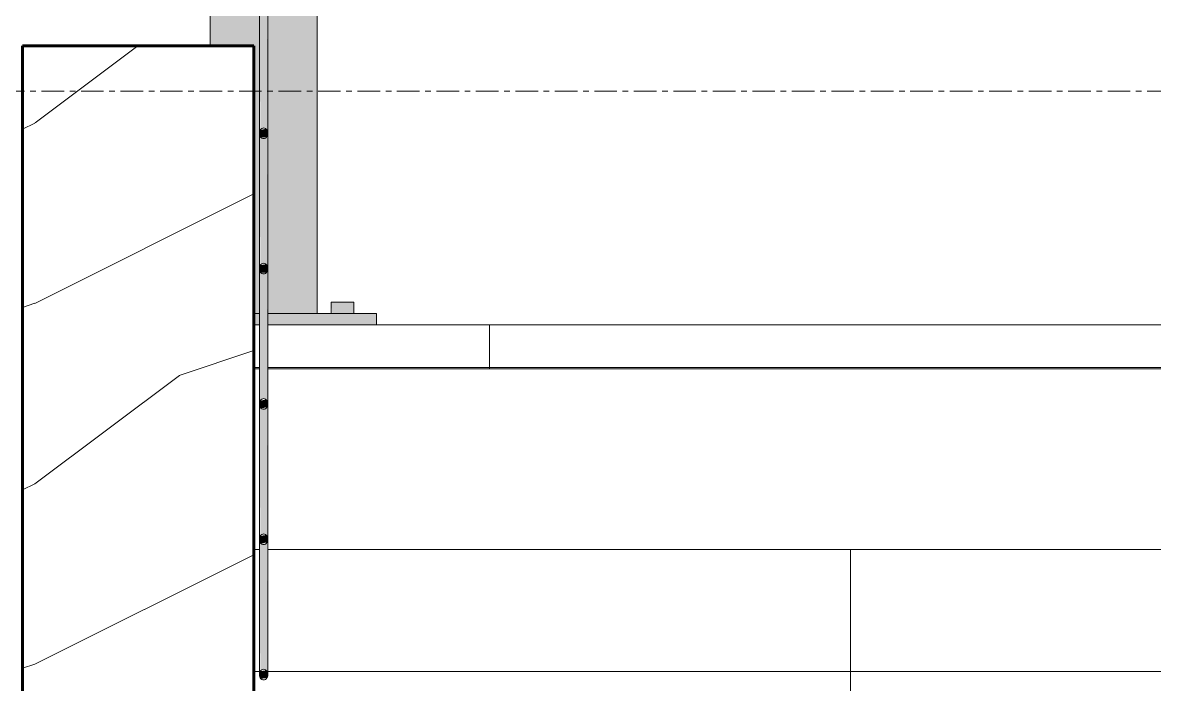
# Model space of a CAD drawing. Header units: inches. Extents: x -3210 to -1935, y -327 to 478.
# Drawn here: x -2430.77 to -2405.7, y 134.1 to 148.77 of the extents above; entities that cross this region are included whole.
import ezdxf

# ---------------------------------------------------------------- set-up
doc = ezdxf.new("R2010")
doc.units = ezdxf.units.IN
doc.header["$MEASUREMENT"] = 0
doc.linetypes.add('Grid Line 1_2_', pattern=[0.875, 0.5, -0.125, 0.125, -0.125])
for name, color, linetype, lineweight in [('A-FLOR-HRAL', 11, 'Continuous', 9), ('A-FLOR-LEVL-1', 51, 'Grid Line 1_2_', 9), ('S-BEAM', 12, 'Continuous', 9), ('S-BEAM-1', 12, 'Continuous', 60), ('S-STRS', 31, 'Continuous', 9)]:
    doc.layers.add(name, color=color, linetype=linetype, lineweight=lineweight)
pattern_1 = [(0, (-2452.434, 89.083), (0, 4), []), (90, (-2452.434, 89.083), (-8, 8), [4, -28]), (90, (-2436.434, 93.083), (-8, 8), [4, -28])]

# ---------------------------------------------------------------- blocks, each defined once
blk = doc.blocks.new('Railing - 2_ x 1_2_ 2-2115950-BUILDING SECTION - NORTH_SOUTH - LOOKING EAST')
at = {"layer": 'A-FLOR-HRAL'}
h = blk.add_hatch(color=256, dxfattribs=at)
h.paths.add_polyline_path([(-2425.649, 142.317), (-2425.528, 142.317), (-2425.528, 172.585), (-2426.622, 172.585), (-2426.622, 148.25), (-2425.649, 148.25), (-2425.649, 143.288)], flags=0)
h.paths.add_polyline_path([(-2424.247, 142.317), (-2424.247, 172.585), (-2425.34, 172.585), (-2425.34, 142.317), (-2424.271, 142.317)], flags=0)
h.paths.add_polyline_path([(-2426.622, 189.783), (-2424.247, 189.783), (-2424.247, 189.847), (-2426.622, 189.847)], flags=0)
blk.add_hatch(color=256, dxfattribs=at).paths.add_polyline_path([(-2423.717, 142.317), (-2423.434, 142.317), (-2423.443, 142.567), (-2423.934, 142.567), (-2423.913, 142.317), (-2423.749, 142.317)], flags=0)
h = blk.add_hatch(color=256, dxfattribs=at)
h.paths.add_polyline_path([(-2425.649, 142.067), (-2425.528, 142.067), (-2425.528, 142.317), (-2425.649, 142.317), (-2425.649, 142.089)], flags=0)
h.paths.add_polyline_path([(-2425.34, 142.067), (-2422.934, 142.067), (-2422.934, 142.317), (-2425.34, 142.317), (-2425.34, 142.089)], flags=0)
for p, q in [((-2426.622, 148.25), (-2426.622, 172.585)), ((-2424.247, 142.317), (-2424.247, 172.585)), ((-2423.934, 142.317), (-2423.934, 142.567)), ((-2423.434, 142.567), (-2423.934, 142.567)), ((-2423.434, 142.567), (-2423.434, 142.317)), ((-2425.526, 142.317), (-2425.649, 142.317)), ((-2422.934, 142.317), (-2425.343, 142.317)), ((-2422.934, 142.067), (-2422.934, 142.317))]:
    blk.add_line(p, q, dxfattribs=at)
blk = doc.blocks.new('Railing - Railing-1347424-BUILDING SECTION - NORTH_SOUTH - LOOKING EAST')
at = {"layer": 'A-FLOR-HRAL'}
h = blk.add_hatch(color=256, dxfattribs=at)
h.paths.add_polyline_path([(-2425.34, 146.315), (-2425.362, 149.24), (-2425.401, 149.222), (-2425.509, 149.244), (-2425.528, 149.263), (-2425.506, 146.39), (-2425.448, 146.431), (-2425.389, 146.418), (-2425.348, 146.359), (-2425.341, 146.324)], flags=0)
h.paths.add_polyline_path([(-2425.441, 149.407), (-2425.411, 149.429), (-2425.461, 149.427), (-2425.455, 149.407), (-2425.445, 149.407)], flags=0)
h = blk.add_hatch(color=256, dxfattribs=at)
h.paths.add_polyline_path([(-2425.34, 143.315), (-2425.362, 146.24), (-2425.401, 146.222), (-2425.509, 146.244), (-2425.528, 146.263), (-2425.506, 143.39), (-2425.448, 143.431), (-2425.391, 143.419), (-2425.348, 143.359), (-2425.342, 143.328)], flags=0)
h.paths.add_polyline_path([(-2425.434, 146.407), (-2425.411, 146.429), (-2425.458, 146.429), (-2425.455, 146.407), (-2425.441, 146.407)], flags=0)
for points in [[(-2425.412, 146.222), (-2425.36, 146.244), (-2425.342, 146.328), (-2425.368, 146.397), (-2425.402, 146.407), (-2425.509, 146.386), (-2425.527, 146.301), (-2425.501, 146.232), (-2425.467, 146.222), (-2425.412, 146.222)], [(-2425.391, 143.222), (-2425.36, 143.244), (-2425.342, 143.328), (-2425.368, 143.397), (-2425.402, 143.407), (-2425.509, 143.386), (-2425.527, 143.301), (-2425.501, 143.232), (-2425.467, 143.222), (-2425.392, 143.222)], [(-2425.452, 140.222), (-2425.36, 140.244), (-2425.34, 140.315), (-2425.368, 140.397), (-2425.399, 140.407), (-2425.509, 140.386), (-2425.528, 140.315), (-2425.501, 140.232), (-2425.47, 140.222), (-2425.455, 140.222)], [(-2425.491, 137.222), (-2425.36, 137.244), (-2425.34, 137.315), (-2425.368, 137.397), (-2425.396, 137.407), (-2425.509, 137.386), (-2425.528, 137.315), (-2425.501, 137.232), (-2425.493, 137.222)], [(-2425.493, 134.222), (-2425.361, 134.241), (-2425.34, 134.315), (-2425.368, 134.397), (-2425.394, 134.407), (-2425.508, 134.388), (-2425.528, 134.315), (-2425.508, 134.241)]]:
    blk.add_hatch(color=256, dxfattribs=at).paths.add_polyline_path(points, flags=0)
h = blk.add_hatch(color=256, dxfattribs=at)
h.paths.add_polyline_path([(-2425.528, 140.315), (-2425.501, 140.397), (-2425.448, 140.431), (-2425.392, 140.42), (-2425.348, 140.359), (-2425.34, 140.366), (-2425.362, 143.24), (-2425.401, 143.222), (-2425.509, 143.244), (-2425.528, 143.263), (-2425.528, 140.341)], flags=0)
h.paths.add_polyline_path([(-2425.42, 143.407), (-2425.41, 143.429), (-2425.458, 143.429), (-2425.455, 143.407), (-2425.424, 143.407)], flags=0)
h = blk.add_hatch(color=256, dxfattribs=at)
h.paths.add_polyline_path([(-2425.34, 137.315), (-2425.362, 140.24), (-2425.399, 140.222), (-2425.509, 140.244), (-2425.528, 140.263), (-2425.506, 137.39), (-2425.452, 137.431), (-2425.393, 137.421), (-2425.349, 137.362), (-2425.342, 137.337)], flags=0)
h.paths.add_polyline_path([(-2425.475, 140.407), (-2425.41, 140.429), (-2425.458, 140.429), (-2425.476, 140.407)], flags=0)
h = blk.add_hatch(color=256, dxfattribs=at)
h.paths.add_polyline_path([(-2425.34, 134.315), (-2425.362, 137.24), (-2425.396, 137.222), (-2425.509, 137.244), (-2425.528, 137.263), (-2425.508, 134.388), (-2425.455, 134.43), (-2425.394, 134.421), (-2425.35, 134.366), (-2425.343, 134.341)], flags=0)
h.paths.add_polyline_path([(-2425.417, 137.407), (-2425.41, 137.429), (-2425.458, 137.429), (-2425.455, 137.407), (-2425.434, 137.407)], flags=0)
for p, q in [((-2425.528, 149.315), (-2425.528, 146.315)), ((-2425.34, 146.315), (-2425.34, 149.315)), ((-2425.528, 146.315), (-2425.528, 143.315)), ((-2425.34, 143.315), (-2425.34, 146.315)), ((-2425.528, 143.315), (-2425.528, 140.315)), ((-2425.34, 140.315), (-2425.34, 143.315)), ((-2425.528, 140.315), (-2425.528, 137.315)), ((-2425.34, 137.315), (-2425.34, 140.315)), ((-2425.528, 137.315), (-2425.528, 134.315)), ((-2425.34, 134.315), (-2425.34, 137.315))]:
    blk.add_line(p, q, dxfattribs=at)
at = {"layer": 'A-FLOR-HRAL', "flags": 128}
for points in [[(-2425.34, 146.315), (-2425.343, 146.341), (-2425.35, 146.366), (-2425.361, 146.388), (-2425.376, 146.407), (-2425.394, 146.421), (-2425.413, 146.43), (-2425.434, 146.433), (-2425.455, 146.43), (-2425.475, 146.421), (-2425.493, 146.407), (-2425.508, 146.388), (-2425.519, 146.366), (-2425.526, 146.341), (-2425.528, 146.315)], [(-2425.528, 146.315), (-2425.526, 146.288), (-2425.519, 146.263), (-2425.508, 146.241), (-2425.493, 146.222), (-2425.475, 146.208), (-2425.455, 146.2), (-2425.434, 146.197), (-2425.413, 146.2), (-2425.394, 146.208), (-2425.376, 146.222), (-2425.361, 146.241), (-2425.35, 146.263), (-2425.343, 146.288), (-2425.34, 146.315)], [(-2425.34, 143.315), (-2425.343, 143.341), (-2425.35, 143.366), (-2425.361, 143.388), (-2425.376, 143.407), (-2425.394, 143.421), (-2425.413, 143.43), (-2425.434, 143.433), (-2425.455, 143.43), (-2425.475, 143.421), (-2425.493, 143.407), (-2425.508, 143.388), (-2425.519, 143.366), (-2425.526, 143.341), (-2425.528, 143.315)], [(-2425.528, 143.315), (-2425.526, 143.288), (-2425.519, 143.263), (-2425.508, 143.241), (-2425.493, 143.222), (-2425.475, 143.208), (-2425.455, 143.2), (-2425.434, 143.197), (-2425.413, 143.2), (-2425.394, 143.208), (-2425.376, 143.222), (-2425.361, 143.241), (-2425.35, 143.263), (-2425.343, 143.288), (-2425.34, 143.315)], [(-2425.34, 140.315), (-2425.343, 140.341), (-2425.35, 140.366), (-2425.361, 140.388), (-2425.376, 140.407), (-2425.394, 140.421), (-2425.413, 140.43), (-2425.434, 140.433), (-2425.455, 140.43), (-2425.475, 140.421), (-2425.493, 140.407), (-2425.508, 140.388), (-2425.519, 140.366), (-2425.526, 140.341), (-2425.528, 140.315)], [(-2425.528, 140.315), (-2425.526, 140.288), (-2425.519, 140.263), (-2425.508, 140.241), (-2425.493, 140.222), (-2425.475, 140.208), (-2425.455, 140.2), (-2425.434, 140.197), (-2425.413, 140.2), (-2425.394, 140.208), (-2425.376, 140.222), (-2425.361, 140.241), (-2425.35, 140.263), (-2425.343, 140.288), (-2425.34, 140.315)], [(-2425.34, 137.315), (-2425.343, 137.341), (-2425.35, 137.366), (-2425.361, 137.388), (-2425.376, 137.407), (-2425.394, 137.421), (-2425.413, 137.43), (-2425.434, 137.433), (-2425.455, 137.43), (-2425.475, 137.421), (-2425.493, 137.407), (-2425.508, 137.388), (-2425.519, 137.366), (-2425.526, 137.341), (-2425.528, 137.315)], [(-2425.528, 137.315), (-2425.526, 137.288), (-2425.519, 137.263), (-2425.508, 137.241), (-2425.493, 137.222), (-2425.475, 137.208), (-2425.455, 137.2), (-2425.434, 137.197), (-2425.413, 137.2), (-2425.394, 137.208), (-2425.376, 137.222), (-2425.361, 137.241), (-2425.35, 137.263), (-2425.343, 137.288), (-2425.34, 137.315)], [(-2425.34, 134.315), (-2425.343, 134.341), (-2425.35, 134.366), (-2425.361, 134.388), (-2425.376, 134.407), (-2425.394, 134.421), (-2425.413, 134.43), (-2425.434, 134.433), (-2425.455, 134.43), (-2425.475, 134.421), (-2425.493, 134.407), (-2425.508, 134.388), (-2425.519, 134.366), (-2425.526, 134.341), (-2425.528, 134.315)], [(-2425.528, 134.315), (-2425.526, 134.288), (-2425.519, 134.263), (-2425.508, 134.241), (-2425.493, 134.222), (-2425.475, 134.208), (-2425.455, 134.2), (-2425.434, 134.197), (-2425.413, 134.2), (-2425.394, 134.208), (-2425.376, 134.222), (-2425.361, 134.241), (-2425.35, 134.263), (-2425.343, 134.288), (-2425.34, 134.315)]]:
    blk.add_lwpolyline(points, dxfattribs=at)
blk.add_blockref('Railing - 2_ x 1_2_ 2-2115950-BUILDING SECTION - NORTH_SOUTH - LOOKING EAST', (0, 0))
blk = doc.blocks.new('Dimension Lumber - GLULAM - 5_125 in_ x 15 in_-2273031-BUILDING SECTION - NORTH_SOUTH - LOOKING EAST')
at = {"layer": 'S-BEAM'}
h = blk.add_hatch(dxfattribs=at)
h.set_pattern_fill('FP_20', color=256, style=0, pattern_type=2)
h.set_pattern_definition([(216.87, (-2419.322, 132.934), (23.98977, 15.99364), [3.998, -35.986]), (206.565, (-2414.524, 130.535), (-7.9971, -7.9966), [8.941, -8.941]), (198.435, (-2414.524, 126.537), (-15.99384, -7.9971), [5.058, -20.23])])
h.paths.add_polyline_path([(-2425.649, 133.125), (-2425.649, 148.25), (-2430.774, 148.25), (-2430.774, 133.125), (-2428.212, 133.125)], flags=0)
at = {"layer": 'S-BEAM-1'}
for p, q in [((-2425.649, 148.25), (-2430.774, 148.25)), ((-2430.774, 148.25), (-2430.774, 133.125)), ((-2425.649, 133.125), (-2425.649, 148.25)), ((-2430.774, 133.125), (-2425.649, 133.125))]:
    blk.add_line(p, q, dxfattribs=at)

msp = doc.modelspace()

# ---------------------------------------------------------------- hatches: boundary and pattern name
at = {"layer": 'S-STRS'}
h = msp.add_hatch(dxfattribs=at)
h.set_pattern_fill('FP_10', color=256, style=0, pattern_type=2)
h.set_pattern_definition(pattern_1)
h.paths.add_polyline_path([(-2387.94767, 141.12526), (-2386.43423, 141.12526), (-2386.43423, 142.06667), (-2389.59048, 142.06667), (-2389.59048, 141.12526), (-2388.49673, 141.12526)], flags=0)
h.paths.add_polyline_path([(-2425.52798, 141.12526), (-2425.52798, 142.06667), (-2425.64918, 142.06667), (-2425.64918, 141.12526)], flags=0)
h.paths.add_polyline_path([(-2425.34048, 141.12526), (-2389.77798, 141.12526), (-2389.77798, 142.06667), (-2425.34048, 142.06667)], flags=0)
h = msp.add_hatch(dxfattribs=at)
h.set_pattern_fill('FP_10', color=256, style=0, pattern_type=2)
h.set_pattern_definition(pattern_1)
h.paths.add_polyline_path([(-2419.73062, 134.38333), (-2389.77798, 134.38333), (-2389.77798, 141.12526), (-2425.34048, 141.12526), (-2425.34048, 134.38333), (-2424.27105, 134.38333)], flags=0)
h.paths.add_polyline_path([(-2425.52798, 134.38333), (-2425.52798, 141.12526), (-2425.64918, 141.12526), (-2425.64918, 134.38333)], flags=0)
h.paths.add_polyline_path([(-2389.59048, 134.38333), (-2386.43423, 134.38333), (-2386.43423, 141.12526), (-2389.59048, 141.12526), (-2389.59048, 135.02606)], flags=0)
h.paths.add_polyline_path([(-2389.74268, 134.40722), (-2389.65997, 134.42855), (-2389.70849, 134.42855), (-2389.7311, 134.41639)], flags=0)
h.paths.add_polyline_path([(-2425.41337, 134.40722), (-2425.40997, 134.42855), (-2425.45849, 134.42855), (-2425.45509, 134.40722), (-2425.43423, 134.40722)], flags=0)
h = msp.add_hatch(dxfattribs=at)
h.set_pattern_fill('FP_10', color=256, style=0, pattern_type=2)
h.set_pattern_definition(pattern_1)
h.paths.add_polyline_path([(-2425.64918, 133.44193), (-2386.43423, 133.44193), (-2386.43423, 134.38333), (-2389.59048, 134.38333), (-2389.61093, 134.24107), (-2389.62578, 134.22235), (-2389.75753, 134.24107), (-2389.77798, 134.31479), (-2389.77798, 134.38333), (-2425.34048, 134.38333), (-2425.36093, 134.24107), (-2425.37578, 134.22235), (-2425.50753, 134.24107), (-2425.52798, 134.31479), (-2425.52798, 134.38333), (-2425.64918, 134.38333), (-2425.64918, 134)], flags=0)

# ---------------------------------------------------------------- linework, layer by layer
at = {"layer": 'A-FLOR-LEVL-1'}
msp.add_line((-1935.47917, 147.25), (-3194.57025, 147.25), dxfattribs=at)
at = {"layer": 'S-STRS'}
for p, q in [((-2425.64918, 142.06667), (-2425.52555, 142.06667)), ((-2425.34291, 142.06667), (-2389.77555, 142.06667)), ((-2425.64918, 141.12526), (-2425.52559, 141.12526)), ((-2425.34287, 141.12526), (-2389.77559, 141.12526)), ((-2425.64918, 134.38333), (-2425.52563, 134.38333)), ((-2425.34283, 134.38333), (-2389.77563, 134.38333))]:
    msp.add_line(p, q, dxfattribs=at)

# ---------------------------------------------------------------- block references
at = {"layer": 'A-FLOR-HRAL'}
msp.add_blockref('Railing - Railing-1347424-BUILDING SECTION - NORTH_SOUTH - LOOKING EAST', (0, 0), dxfattribs=at)
at = {"layer": 'S-BEAM'}
msp.add_blockref('Dimension Lumber - GLULAM - 5_125 in_ x 15 in_-2273031-BUILDING SECTION - NORTH_SOUTH - LOOKING EAST', (0, 0), dxfattribs=at)

doc.saveas('drawing.dxf')
